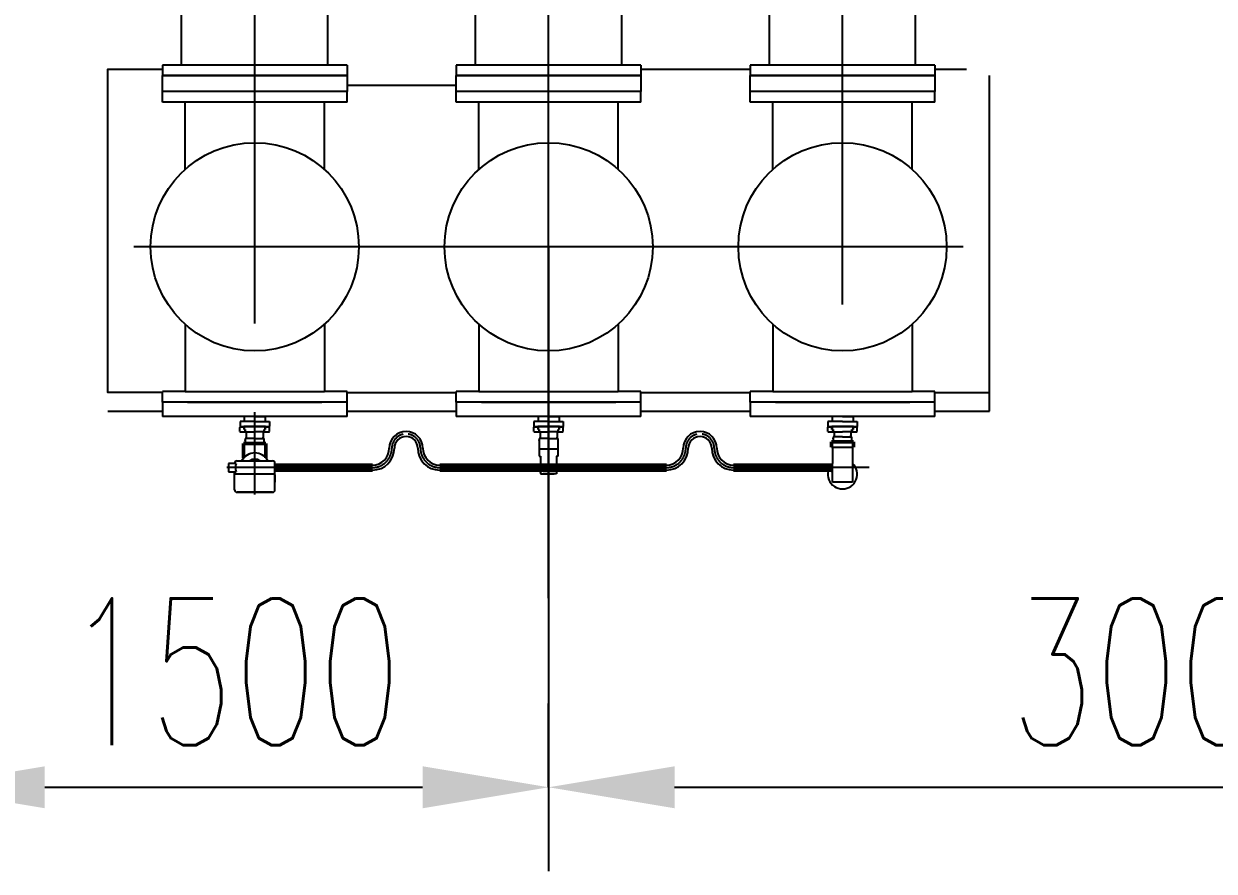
# Model space of a CAD drawing. Extents: x -61205 to 26665, y -81742 to 98141.
# Drawn here: x -24909 to -22074, y 62640 to 64659 of the extents above; entities that cross this region are included whole.
import ezdxf

# ---------------------------------------------------------------- set-up
doc = ezdxf.new("R2010")
doc.units = 0
doc.header["$LTSCALE"] = 1000
doc.header["$MEASUREMENT"] = 0
doc.linetypes.add('CENTER2', pattern=[1.125, 0.75, -0.125, 0.125, -0.125])
doc.linetypes.add('G', pattern=[2, 1.25, -0.25, 0.25, -0.25])
doc.layers.get('0').update_dxf_attribs({"linetype": 'CONTINUOUS'})
doc.layers.get('DEFPOINTS').update_dxf_attribs({"linetype": 'CONTINUOUS'})
for name, color, linetype in [('01', 7, 'CONTINUOUS'), ('05', 4, 'G'), ('08', 1, 'CONTINUOUS'), ('09', 3, 'CONTINUOUS')]:
    doc.layers.add(name, color=color, linetype=linetype)
doc.styles.add('intecad', font='geditxt.shx', dxfattribs={"width": 0.667, "bigfont": 'hzfs_1.shx'})
doc.dimstyles.new('INTE$0', dxfattribs={"dimscale": 100, "dimtxt": 3.5, "dimasz": 3, "dimexe": 2, "dimexo": 0, "dimgap": 1, "dimtad": 1, "dimdsep": 46, "dimtxsty": 'intecad', "dimcen": 0, "dimclrd": 7, "dimclre": 7, "dimclrt": 6, "dimadec": 0, "dimazin": 2, "dimtp": 0.1, "dimtm": 0.1, "dimtfac": 0.71, "dimtix": 1, "dimtmove": 0, "dimatfit": 3, "dimfxl": 1, "dimlwd": -1, "dimlwe": -1, "dimarcsym": 0})

# ---------------------------------------------------------------- blocks, each defined once
blk = doc.blocks.new('户内高位接地开关俯视图')
at = {"layer": '01'}
for p, q in [((-1000, 480), (-1000, 920)), ((-975, 920), (-1000, 920)), ((-975, 480), (-975, 920)), ((-25, 920), (0, 920)), ((-25, 480), (-25, 920)), ((0, 480), (0, 920)), ((-975, 874.2), (-458.9, 874.2)), ((-475, 858), (-475, 863)), ((-475, 863), (-463.9, 863)), ((-325, 858), (-475, 858)), ((-475, 858), (-475, 815)), ((-325, 858), (-475, 858)), ((-325, 863), (-336.1, 863)), ((-325, 863), (-325, 858)), ((-325, 815), (-325, 858)), ((-155.6, 874.2), (-25, 874.2)), ((-475, 815), (-325, 815)), ((-330, 815), (-470, 815)), ((-470, 585), (-470, 815)), ((-330, 780), (-330, 815)), ((-400, 775), (-455, 775)), ((-325.4, 775), (-400, 775)), ((-371.8, 775), (-372, 625)), ((-169, 775), (-325, 775)), ((-229, 775), (-229, 625)), ((-151, 643), (-151, 757)), ((-400, 625), (-455, 625)), ((-325.4, 625), (-400, 625)), ((-325, 625), (-169, 625)), ((-330, 585), (-330, 620)), ((-474.5, 585), (-330, 585)), ((-432.5, 558), (-432.5, 569)), ((-432.5, 569), (-367.5, 569)), ((-367.5, 569), (-367.5, 558)), ((-367.5, 558), (-432.5, 558)), ((-415, 465), (-415, 558)), ((-385, 465), (-385, 558)), ((-975, 525.8), (-424.4, 525.8)), ((-155.6, 525.8), (-25, 525.8)), ((-975, 480), (-1000, 480)), ((-415, 465), (-385, 465)), ((-414, 465), (-386, 465)), ((-414, 428), (-414, 465)), ((-386, 465), (-386, 428)), ((-25, 480), (0, 480)), ((-429.5, 441.5), (-370.5, 441.5)), ((-429.5, 236.5), (-429.5, 441.5)), ((-428.5, 444.5), (-428.5, 441.5)), ((-414, 428), (-386, 428)), ((-371.5, 441.5), (-371.5, 444.5)), ((-370.5, 441.5), (-370.5, 236.5)), ((-414, 261), (-386, 261)), ((-414, 261), (-414, 224)), ((-386, 224), (-386, 261)), ((-429.5, 236.5), (-370.5, 236.5)), ((-428.5, 233.5), (-428.5, 236.5)), ((-371.5, 236.5), (-371.5, 233.5)), ((-975, 220), (-1000, 220)), ((-1000, -220), (-1000, 220)), ((-975, -220), (-975, 220)), ((-415, 224), (-385, 224)), ((-415, 224), (-415, 131)), ((-414, 224), (-386, 224)), ((-385, 224), (-385, 131)), ((-25, 220), (0, 220)), ((-25, -220), (-25, 220)), ((0, -220), (0, 220)), ((-975, 174.2), (-424.4, 174.2)), ((-155.6, 174.2), (-25, 174.2)), ((-470, -115), (-470, 115)), ((-330, 115), (-470, 115)), ((-330, 80), (-330, 115)), ((-400, 75), (-455, 75)), ((-325.4, 75), (-400, 75)), ((-371.8, 75), (-372, -75)), ((-169, 75), (-325, 75)), ((-229, 75), (-229, -75)), ((-151, -57), (-151, 57)), ((-400, -75), (-455, -75)), ((-325.4, -75), (-400, -75)), ((-330, -115), (-330, -80)), ((-325, -75), (-169, -75)), ((-474.5, -115), (-330, -115)), ((-415, -224), (-415, -131)), ((-385, -224), (-385, -131)), ((-975, -174.2), (-424.4, -174.2)), ((-155.6, -174.2), (-25, -174.2)), ((-975, -220), (-1000, -220)), ((-415, -224), (-385, -224)), ((-414, -261), (-414, -224)), ((-414, -224), (-386, -224)), ((-386, -224), (-386, -261)), ((-25, -220), (0, -220)), ((-429.5, -247.5), (-370.5, -247.5)), ((-429.5, -452.5), (-429.5, -247.5)), ((-428.5, -244.5), (-428.5, -247.5)), ((-371.5, -247.5), (-371.5, -244.5)), ((-370.5, -247.5), (-370.5, -452.5)), ((-414, -261), (-386, -261)), ((-429.5, -452.5), (-370.5, -452.5)), ((-428.5, -455.5), (-428.5, -452.5)), ((-414, -439), (-414, -476)), ((-414, -439), (-386, -439)), ((-386, -476), (-386, -439)), ((-371.5, -452.5), (-371.5, -455.5)), ((-1000, -920), (-1000, -480)), ((-975, -480), (-1000, -480)), ((-975, -920), (-975, -480)), ((-415, -476), (-415, -569)), ((-415, -476), (-385, -476)), ((-414, -476), (-386, -476)), ((-385, -476), (-385, -569)), ((-25, -920), (-25, -480)), ((-25, -480), (0, -480)), ((0, -920), (0, -480)), ((-975, -525.8), (-424.4, -525.8)), ((-155.6, -525.8), (-25, -525.8)), ((-330, -585), (-470, -585)), ((-470, -815), (-470, -585)), ((-330, -620), (-330, -585)), ((-400, -625), (-455, -625)), ((-325.4, -625), (-400, -625)), ((-371.8, -625), (-372, -775)), ((-169, -625), (-325, -625)), ((-229, -625), (-229, -775)), ((-151, -757), (-151, -643)), ((-400, -775), (-455, -775)), ((-325.4, -775), (-400, -775)), ((-330, -815), (-330, -780)), ((-325, -775), (-169, -775)), ((-474.5, -815), (-330, -815)), ((-455, -835), (-455, -975)), ((-345, -835), (-345, -975)), ((-975, -874.2), (-455, -874.2)), ((-155.6, -874.2), (-25, -874.2)), ((-975, -920), (-1000, -920)), ((-25, -920), (0, -920)), ((-74.1, -1273), (-580.1, -1273)), ((-556.9, -1273), (-563.9, -1273)), ((-563.9, -1273), (-563.9, -1285)), ((-563.9, -1273), (-563.9, -1285)), ((-480.4, -1273), (-556.9, -1273)), ((-466.5, -1273.1), (-466.5, -1283.1)), ((-332.1, -1273.1), (-332.1, -1283.1)), ((-559.9, -1289), (-450.7, -1289)), ((-466.5, -1283.1), (-455.6, -1283.1)), ((-343, -1283.1), (-332.1, -1283.1))]:
    blk.add_line(p, q, dxfattribs=at)
at = {"layer": '01', "ltscale": 10}
for p, q in [((-353.1, -990), (-447.1, -990)), ((-447.1, -990), (-447.1, -995)), ((-353.1, -990), (-353.1, -995)), ((-580.1, -995), (-580.1, -1273)), ((-74.1, -995), (-580.1, -995)), ((-74.1, -995), (-74.1, -1273)), ((-74.1, -995), (-74.1, -1273))]:
    blk.add_line(p, q, dxfattribs=at)
at = {"layer": '01'}
for points in [[(-325, 585), (-325, 569), (-475, 569), (-475, 585)], [(-368, 451.5), (-368, 444.5), (-432, 444.5), (-432, 451.5)], [(-368, 226.5), (-368, 233.5), (-432, 233.5), (-432, 226.5)], [(-325, 115), (-325, 131), (-475, 131), (-475, 115)], [(-325, -115), (-325, -131), (-475, -131), (-475, -115)], [(-368, -237.5), (-368, -244.5), (-432, -244.5), (-432, -237.5)], [(-368, -462.5), (-368, -455.5), (-432, -455.5), (-432, -462.5)], [(-325, -585), (-325, -569), (-475, -569), (-475, -585)], [(-475, -815), (-325, -815), (-325, -835), (-475, -835)], [(-490, -975), (-310, -975), (-310, -995), (-490, -995)]]:
    blk.add_lwpolyline(points, close=True, dxfattribs=at)
for centre, radius in [((-290, 700), 32.1), ((-290, 700), 22.5), ((-290, 0), 32.1), ((-290, 0), 22.5), ((-290, -700), 32.1), ((-290, -700), 22.5)]:
    blk.add_circle(centre, radius, dxfattribs=at)
for centre, radius, start, end in [((-710, 700), 220, 52.3557, 127.6443), ((-400, 863), 60, 3.5833, 176.4167), ((-290, 700), 220, 244.417, 108.7437), ((-463.9, 867), 4, 270, 356.4167), ((-336.1, 867), 4, 183.5833, 270), ((-290, 700), 220, 147.2362, 212.7638), ((-450.5, 755), 20, 90, 163.8726), ((-325, 780), 5, 180, 270), ((-169, 757), 18, 0, 90), ((-450.5, 645), 20, 196.1274, 270), ((-325, 620), 5, 90, 180), ((-169, 643), 18, 270, 0), ((-290, 700), 220, 216.545, 235.3765), ((-710, 700), 220, 232.3557, 307.6443), ((-710, 0), 220, 52.3557, 127.6443), ((-290, 0), 220, 244.417, 115.583), ((-290, 0), 220, 124.6235, 143.455), ((-290, 0), 220, 147.2362, 212.7638), ((-450.5, 55), 20, 90, 163.8726), ((-325, 80), 5, 180, 270), ((-169, 57), 18, 0, 90), ((-450.5, -55), 20, 196.1274, 270), ((-325, -80), 5, 90, 180), ((-169, -57), 18, 270, 0), ((-290, 0), 220, 216.545, 235.3765), ((-710, 0), 220, 232.3557, 307.6443), ((-710, -700), 220, 52.3557, 127.6443), ((-290, -700), 220, 255.5225, 115.583), ((-290, -700), 220, 124.6235, 143.455), ((-290, -700), 220, 147.2362, 212.7638), ((-325, -620), 5, 180, 270), ((-450.5, -645), 20, 90, 163.8726), ((-169, -643), 18, 0, 90), ((-450.5, -755), 20, 196.1274, 270), ((-169, -757), 18, 270, 0), ((-325, -780), 5, 90, 180), ((-290, -700), 220, 217.8529, 221.4096), ((-710, -700), 220, 232.3557, 307.6443), ((-559.9, -1285), 4, 180, 270), ((-455.6, -1287.1), 4, 26.9444, 90), ((-410.8, -1273.1), 43, 196.4381, 261.6634), ((-400.1, -1258.1), 60, 253.5961, 333.0556), ((-343, -1287.1), 4, 90, 153.0556)]:
    blk.add_arc(centre, radius, start, end, dxfattribs=at)
at = {"layer": '05'}
blk.add_line((-400, 931.4), (-400, -1351.5), dxfattribs=at)
at = {"layer": '05', "linetype": 'CENTER2', "lineweight": -3}
blk.add_line((-400.1, -1006), (-400.1, -980.5), dxfattribs=at)
at = {"layer": 'DEFPOINTS', "linetype": 'ByBlock'}
for p in [(-347, 585), (-347, 585), (-347, -115), (-347, -115), (-347, -815), (-347, -815)]:
    blk.add_point(p, dxfattribs=at)
blk = doc.blocks.new('*D232')
at = {"layer": '09', "color": 7, "transparency": 16777216}
for p, q in [((-23659, 64127.7), (-23659, 62639.8)), ((-20659, 64127.7), (-20659, 62639.8)), ((-23359, 62839.8), (-20959, 62839.8))]:
    blk.add_line(p, q, dxfattribs=at)
for points in [[(-23359, 62889.8), (-23359, 62789.8), (-23659, 62839.8)], [(-20959, 62889.8), (-20959, 62789.8), (-20659, 62839.8)]]:
    blk.add_solid(points, dxfattribs=at)
at = {"layer": 'DEFPOINTS', "color": 0, "transparency": 16777216}
for p in [(-23659, 64127.7, 0), (-20659, 64127.7, 0), (-20659, 62839.8)]:
    blk.add_point(p, dxfattribs=at)
at = {"layer": '09', "color": 6, "transparency": 16777216, "insert": (-22159, 63114.8), "char_height": 350, "attachment_point": 5, "style": 'intecad'}
blk.add_mtext('3000', dxfattribs=at)
blk = doc.blocks.new('*D302')
at = {"layer": '09', "color": 7, "transparency": 16777216}
for p, q in [((-25159, 62839.8), (-25159, 63039.8)), ((-23659, 62839.8), (-23659, 63039.8)), ((-24859, 62839.8), (-23959, 62839.8))]:
    blk.add_line(p, q, dxfattribs=at)
for points in [[(-24859, 62889.8), (-24859, 62789.8), (-25159, 62839.8)], [(-23959, 62889.8), (-23959, 62789.8), (-23659, 62839.8)]]:
    blk.add_solid(points, dxfattribs=at)
at = {"layer": 'DEFPOINTS', "color": 0, "transparency": 16777216}
for p in [(-25159, 62839.8, 0), (-23659, 62839.8, 0), (-23659, 62839.8)]:
    blk.add_point(p, dxfattribs=at)
at = {"layer": '09', "color": 6, "transparency": 16777216, "insert": (-24409, 63114.8), "char_height": 350, "attachment_point": 5, "style": 'intecad'}
blk.add_mtext('1500', dxfattribs=at)

msp = doc.modelspace()

# ---------------------------------------------------------------- hatches: boundary and pattern name
for points in [[(-23681.612, 63607.942), (-23677.954, 63611.6), (-23677.954, 63590.387), (-23681.612, 63595.442)], [(-23636.296, 63607.942), (-23639.954, 63611.6), (-23639.954, 63590.387), (-23636.296, 63595.442)], [(-22986.77, 63607.942), (-22983.112, 63611.6), (-22983.112, 63590.387), (-22986.77, 63595.442)]]:
    msp.add_hatch(color=256).paths.add_polyline_path(points)

# ---------------------------------------------------------------- linework, layer by layer
for p, q in [((-23677.954, 63611.6, 0.014), (-23681.612, 63607.942, 0.014)), ((-23681.612, 63607.942, 0.014), (-23681.612, 63595.442, 0.014)), ((-23681.612, 63595.442, 0.014), (-23677.954, 63590.387, 0.014)), ((-23639.954, 63611.6, 0.014), (-23636.296, 63607.942, 0.014)), ((-23636.296, 63595.442, 0.014), (-23639.954, 63590.387, 0.014)), ((-23636.296, 63607.942, 0.014), (-23636.296, 63595.442, 0.014)), ((-22983.112, 63611.6, 0.014), (-22986.77, 63607.942, 0.014)), ((-22986.77, 63607.942, 0.014), (-22986.77, 63595.442, 0.014)), ((-22986.77, 63595.442, 0.014), (-22983.112, 63590.387, 0.014))]:
    msp.add_line(p, q)
at = {"color": 0, "linetype": 'ByBlock'}
for p in [(-24383.954, 63699.665, 0.014), (-24333.954, 63699.665, 0.014), (-23683.954, 63699.665, 0.014), (-23633.954, 63699.665, 0.014), (-22983.954, 63699.665, 0.014), (-22933.954, 63699.665, 0.014), (-24381.454, 63667.11, 0.014), (-24338.954, 63673.59, 0.014), (-24338.954, 63673.282, 0.014), (-23681.454, 63667.11, 0.014), (-23638.954, 63673.59, 0.014), (-23638.954, 63673.282, 0.014), (-22981.454, 63671.11, 0.014), (-22938.954, 63677.59, 0.014), (-22938.954, 63677.282, 0.014)]:
    msp.add_point(p, dxfattribs=at)
at = {"layer": '01'}
for p, q in [((-24138.954, 64560.665, 0.014), (-24578.954, 64560.665, 0.014)), ((-24578.954, 64560.665, 0.014), (-24578.954, 64535.665, 0.014)), ((-24138.954, 64560.665, 0.014), (-24138.954, 64535.665, 0.014)), ((-23438.954, 64560.665, 0.014), (-23878.954, 64560.665, 0.014)), ((-23878.954, 64560.665, 0.014), (-23878.954, 64535.665, 0.014)), ((-23438.954, 64560.665, 0.014), (-23438.954, 64535.665, 0.014)), ((-22738.954, 64560.665, 0.014), (-23178.954, 64560.665, 0.014)), ((-23178.954, 64560.665, 0.014), (-23178.954, 64535.665, 0.014)), ((-22738.954, 64560.665, 0.014), (-22738.954, 64535.665, 0.014)), ((-24578.954, 64535.665, 0.014), (-24138.954, 64535.665, 0.014)), ((-24138.954, 64535.665, 0.014), (-24578.954, 64535.665, 0.014)), ((-24578.954, 64497.665, 0.014), (-24578.954, 64535.665, 0.014)), ((-24138.954, 64535.665, 0.014), (-24138.954, 64497.665, 0.014)), ((-23878.954, 64535.665, 0.014), (-23438.954, 64535.665, 0.014)), ((-23438.954, 64535.665, 0.014), (-23878.954, 64535.665, 0.014)), ((-23878.954, 64497.665, 0.014), (-23878.954, 64535.665, 0.014)), ((-23438.954, 64535.665, 0.014), (-23438.954, 64497.665, 0.014)), ((-23178.954, 64535.665, 0.014), (-22738.954, 64535.665, 0.014)), ((-22738.954, 64535.665, 0.014), (-23178.954, 64535.665, 0.014)), ((-23178.954, 64497.665, 0.014), (-23178.954, 64535.665, 0.014)), ((-22738.954, 64535.665, 0.014), (-22738.954, 64497.665, 0.014)), ((-22608.954, 63735.665, 0.014), (-22608.954, 64535.615, 0.014)), ((-24138.954, 64497.665, 0.014), (-24578.954, 64497.665, 0.014)), ((-24578.954, 64472.665, 0.014), (-24578.954, 64497.665, 0.014)), ((-24138.954, 64472.665, 0.014), (-24138.954, 64497.665, 0.014)), ((-23438.954, 64497.665, 0.014), (-23878.954, 64497.665, 0.014)), ((-23878.954, 64472.665, 0.014), (-23878.954, 64497.665, 0.014)), ((-23438.954, 64472.665, 0.014), (-23438.954, 64497.665, 0.014)), ((-22738.954, 64497.665, 0.014), (-23178.954, 64497.665, 0.014)), ((-23178.954, 64472.665, 0.014), (-23178.954, 64497.665, 0.014)), ((-22738.954, 64472.665, 0.014), (-22738.954, 64497.665, 0.014)), ((-24138.954, 64472.665, 0.014), (-24578.954, 64472.665, 0.014)), ((-24524.954, 64311.915, 0.014), (-24524.954, 64472.665, 0.014)), ((-24192.954, 64311.915, 0.014), (-24192.954, 64472.665, 0.014)), ((-23438.954, 64472.665, 0.014), (-23878.954, 64472.665, 0.014)), ((-23824.954, 64311.915, 0.014), (-23824.954, 64472.665, 0.014)), ((-23492.954, 64311.915, 0.014), (-23492.954, 64472.665, 0.014)), ((-22738.954, 64472.665, 0.014), (-23178.954, 64472.665, 0.014)), ((-23124.954, 64311.915, 0.014), (-23124.954, 64472.665, 0.014)), ((-22792.954, 64311.915, 0.014), (-22792.954, 64472.665, 0.014)), ((-24524.954, 63943.415, 0.014), (-24524.954, 63782.665, 0.014)), ((-24192.954, 63943.415, 0.014), (-24192.954, 63782.665, 0.014)), ((-23824.954, 63943.415, 0.014), (-23824.954, 63782.665, 0.014)), ((-23492.954, 63943.415, 0.014), (-23492.954, 63782.665, 0.014)), ((-23124.954, 63943.415, 0.014), (-23124.954, 63782.665, 0.014)), ((-22792.954, 63943.415, 0.014), (-22792.954, 63782.665, 0.014)), ((-24578.954, 63757.665, 0.014), (-24578.954, 63782.665, 0.014)), ((-24524.954, 63782.665, 0.014), (-24578.954, 63782.665, 0.014)), ((-24524.954, 63782.665, 0.014), (-24192.954, 63782.665, 0.014)), ((-24138.954, 63782.665, 0.014), (-24192.954, 63782.665, 0.014)), ((-24138.954, 63757.665, 0.014), (-24138.954, 63782.665, 0.014)), ((-24138.954, 63780.665, 0.014), (-23878.954, 63780.665, 0.014)), ((-23824.954, 63782.665, 0.014), (-23878.954, 63782.665, 0.014)), ((-23878.954, 63757.665, 0.014), (-23878.954, 63782.665, 0.014)), ((-23824.954, 63782.665, 0.014), (-23492.954, 63782.665, 0.014)), ((-23438.954, 63782.665, 0.014), (-23492.954, 63782.665, 0.014)), ((-23438.954, 63757.665, 0.014), (-23438.954, 63782.665, 0.014)), ((-23438.954, 63780.665, 0.014), (-23178.418, 63780.665, 0.014)), ((-23124.954, 63782.665, 0.014), (-23178.954, 63782.665, 0.014)), ((-23178.954, 63757.665, 0.014), (-23178.954, 63782.665, 0.014)), ((-23124.954, 63782.665, 0.014), (-22792.954, 63782.665, 0.014)), ((-22738.954, 63782.665, 0.014), (-22792.954, 63782.665, 0.014)), ((-22738.954, 63757.665, 0.014), (-22738.954, 63782.665, 0.014)), ((-22738.954, 63780.665, 0.014), (-22608.954, 63780.665, 0.014)), ((-24138.954, 63757.665, 0.014), (-24578.954, 63757.665, 0.014)), ((-24138.954, 63757.665, 0.014), (-24578.954, 63757.665, 0.014)), ((-24578.954, 63757.665, 0.014), (-24578.954, 63723.665, 0.014)), ((-24518.954, 63757.665, 0.014), (-24578.954, 63757.665, 0.014)), ((-24518.954, 63757.665, 0.014), (-24198.954, 63757.665, 0.014)), ((-24138.954, 63757.665, 0.014), (-24198.954, 63757.665, 0.014)), ((-24138.954, 63723.665, 0.014), (-24138.954, 63757.665, 0.014)), ((-23438.954, 63757.665, 0.014), (-23878.954, 63757.665, 0.014)), ((-23438.954, 63757.665, 0.014), (-23878.954, 63757.665, 0.014)), ((-23818.954, 63757.665, 0.014), (-23878.954, 63757.665, 0.014)), ((-23878.954, 63757.665, 0.014), (-23878.954, 63723.665, 0.014)), ((-23818.954, 63757.665, 0.014), (-23498.954, 63757.665, 0.014)), ((-23438.954, 63757.665, 0.014), (-23498.954, 63757.665, 0.014)), ((-23438.954, 63723.665, 0.014), (-23438.954, 63757.665, 0.014)), ((-22738.954, 63757.665, 0.014), (-23178.954, 63757.665, 0.014)), ((-22738.954, 63757.665, 0.014), (-23178.954, 63757.665, 0.014)), ((-23118.954, 63757.665, 0.014), (-23178.954, 63757.665, 0.014)), ((-23178.954, 63757.665, 0.014), (-23178.954, 63723.665, 0.014)), ((-23118.954, 63757.665, 0.014), (-22798.954, 63757.665, 0.014)), ((-22738.954, 63757.665, 0.014), (-22798.954, 63757.665, 0.014)), ((-22738.954, 63723.665, 0.014), (-22738.954, 63757.665, 0.014)), ((-24708.954, 63735.665, 0.014), (-24578.954, 63735.665, 0.014)), ((-24170.837, 63723.665, 0.014), (-24578.954, 63723.665, 0.014)), ((-24358.954, 63711.665, 0.014), (-24393.954, 63711.665, 0.014)), ((-24393.954, 63711.665, 0.014), (-24393.954, 63699.665, 0.014)), ((-24383.954, 63723.665, 0.014), (-24383.954, 63711.665, 0.014)), ((-24358.954, 63723.665, 0.014), (-24383.954, 63723.665, 0.014)), ((-24358.954, 63723.665, 0.014), (-24333.954, 63723.665, 0.014)), ((-24358.954, 63711.665, 0.014), (-24323.954, 63711.665, 0.014)), ((-24333.954, 63723.665, 0.014), (-24333.954, 63711.665, 0.014)), ((-24323.954, 63711.665, 0.014), (-24323.954, 63699.665, 0.014)), ((-24138.954, 63723.665, 0.014), (-24170.837, 63723.665, 0.014)), ((-24138.954, 63735.665, 0.014), (-23878.954, 63735.665, 0.014)), ((-23470.837, 63723.665, 0.014), (-23878.954, 63723.665, 0.014)), ((-23658.954, 63711.665, 0.014), (-23693.954, 63711.665, 0.014)), ((-23693.954, 63711.665, 0.014), (-23693.954, 63699.665, 0.014)), ((-23658.954, 63723.665, 0.014), (-23683.954, 63723.665, 0.014)), ((-23683.954, 63723.665, 0.014), (-23683.954, 63711.665, 0.014)), ((-23658.954, 63723.665, 0.014), (-23633.954, 63723.665, 0.014)), ((-23658.954, 63711.665, 0.014), (-23623.954, 63711.665, 0.014)), ((-23633.954, 63723.665, 0.014), (-23633.954, 63711.665, 0.014)), ((-23623.954, 63711.665, 0.014), (-23623.954, 63699.665, 0.014)), ((-23438.954, 63723.665, 0.014), (-23470.837, 63723.665, 0.014)), ((-23438.954, 63735.665, 0.014), (-23178.954, 63735.665, 0.014)), ((-22770.837, 63723.665, 0.014), (-23178.954, 63723.665, 0.014)), ((-22958.954, 63711.665, 0.014), (-22993.954, 63711.665, 0.014)), ((-22993.954, 63711.665, 0.014), (-22993.954, 63699.665, 0.014)), ((-22958.954, 63723.665, 0.014), (-22983.954, 63723.665, 0.014)), ((-22983.954, 63723.665, 0.014), (-22983.954, 63711.665, 0.014)), ((-22958.954, 63723.665, 0.014), (-22933.954, 63723.665, 0.014)), ((-22958.954, 63711.665, 0.014), (-22923.954, 63711.665, 0.014)), ((-22933.954, 63723.665, 0.014), (-22933.954, 63711.665, 0.014)), ((-22923.954, 63711.665, 0.014), (-22923.954, 63699.665, 0.014)), ((-22738.954, 63723.665, 0.014), (-22770.837, 63723.665, 0.014)), ((-22738.954, 63735.665, 0.014), (-22608.954, 63735.665, 0.014)), ((-24394.083, 63697.432, 0.014), (-24393.083, 63698.432, 0.014)), ((-24394.083, 63687.432, 0.014), (-24394.083, 63697.432, 0.014)), ((-24394.083, 63687.432, 0.014), (-24393.083, 63686.432, 0.014)), ((-24393.954, 63699.665, 0.014), (-24358.954, 63699.665, 0.014)), ((-24393.083, 63698.432, 0.014), (-24384.083, 63698.432, 0.014)), ((-24393.083, 63686.432, 0.014), (-24381.583, 63686.432, 0.014)), ((-24384.083, 63692.665, 0.014), (-24384.083, 63698.432, 0.014)), ((-24384.083, 63692.665, 0.014), (-24381.454, 63692.665, 0.014)), ((-24383.954, 63699.665, 0.014), (-24383.954, 63692.665, 0.014)), ((-24333.954, 63699.665, 0.014), (-24383.954, 63699.665, 0.014)), ((-24381.583, 63686.432, 0.014), (-24381.583, 63692.665, 0.014)), ((-24381.454, 63692.665, 0.014), (-24381.454, 63686.665, 0.014)), ((-24381.454, 63686.665, 0.014), (-24358.955, 63686.665, 0.014)), ((-24378.954, 63686.665, 0.014), (-24378.954, 63670.665, 0.014)), ((-24336.454, 63686.665, 0.014), (-24358.955, 63686.665, 0.014)), ((-24358.954, 63699.665, 0.014), (-24323.954, 63699.665, 0.014)), ((-24338.954, 63686.665, 0.014), (-24338.954, 63670.665, 0.014)), ((-24336.454, 63686.432, 0.014), (-24336.454, 63692.665, 0.014)), ((-24336.454, 63692.665, 0.014), (-24333.73, 63692.665, 0.014)), ((-24336.454, 63686.432, 0.014), (-24325.083, 63686.432, 0.014)), ((-24336.173, 63692.665, 0.014), (-24336.173, 63686.432, 0.014)), ((-24333.954, 63692.665, 0.014), (-24333.954, 63699.665, 0.014)), ((-24333.954, 63698.432, 0.014), (-24325.083, 63698.432, 0.014)), ((-24333.73, 63698.432, 0.014), (-24333.73, 63692.665, 0.014)), ((-24325.083, 63698.432, 0.014), (-24324.083, 63697.432, 0.014)), ((-24325.083, 63686.432, 0.014), (-24324.083, 63687.432, 0.014)), ((-24324.083, 63687.432, 0.014), (-24324.083, 63697.432, 0.014)), ((-23694.083, 63697.432, 0.014), (-23693.083, 63698.432, 0.014)), ((-23694.083, 63687.432, 0.014), (-23694.083, 63697.432, 0.014)), ((-23694.083, 63687.432, 0.014), (-23693.083, 63686.432, 0.014)), ((-23693.954, 63699.665, 0.014), (-23658.954, 63699.665, 0.014)), ((-23693.083, 63698.432, 0.014), (-23684.083, 63698.432, 0.014)), ((-23693.083, 63686.432, 0.014), (-23681.583, 63686.432, 0.014)), ((-23684.083, 63692.665, 0.014), (-23684.083, 63698.432, 0.014)), ((-23684.083, 63692.665, 0.014), (-23681.454, 63692.665, 0.014)), ((-23633.954, 63699.665, 0.014), (-23683.954, 63699.665, 0.014)), ((-23683.954, 63699.665, 0.014), (-23683.954, 63692.665, 0.014)), ((-23681.583, 63686.432, 0.014), (-23681.583, 63692.665, 0.014)), ((-23681.454, 63692.665, 0.014), (-23681.454, 63686.665, 0.014)), ((-23681.454, 63686.665, 0.014), (-23658.955, 63686.665, 0.014)), ((-23678.954, 63686.665, 0.014), (-23678.954, 63670.665, 0.014)), ((-23636.454, 63686.665, 0.014), (-23658.955, 63686.665, 0.014)), ((-23658.954, 63699.665, 0.014), (-23623.954, 63699.665, 0.014)), ((-23638.954, 63686.665, 0.014), (-23638.954, 63670.665, 0.014)), ((-23636.454, 63692.665, 0.014), (-23633.73, 63692.665, 0.014)), ((-23636.454, 63686.432, 0.014), (-23636.454, 63692.665, 0.014)), ((-23636.454, 63686.432, 0.014), (-23625.083, 63686.432, 0.014)), ((-23636.173, 63692.665, 0.014), (-23636.173, 63686.432, 0.014)), ((-23633.954, 63692.665, 0.014), (-23633.954, 63699.665, 0.014)), ((-23633.954, 63698.432, 0.014), (-23625.083, 63698.432, 0.014)), ((-23633.73, 63698.432, 0.014), (-23633.73, 63692.665, 0.014)), ((-23625.083, 63698.432, 0.014), (-23624.083, 63697.432, 0.014)), ((-23625.083, 63686.432, 0.014), (-23624.083, 63687.432, 0.014)), ((-23624.083, 63687.432, 0.014), (-23624.083, 63697.432, 0.014)), ((-22994.083, 63697.432, 0.014), (-22993.083, 63698.432, 0.014)), ((-22994.083, 63687.432, 0.014), (-22994.083, 63697.432, 0.014)), ((-22994.083, 63687.432, 0.014), (-22993.083, 63686.432, 0.014)), ((-22993.954, 63699.665, 0.014), (-22958.954, 63699.665, 0.014)), ((-22993.083, 63698.432, 0.014), (-22984.083, 63698.432, 0.014)), ((-22993.083, 63686.432, 0.014), (-22981.583, 63686.432, 0.014)), ((-22984.083, 63692.665, 0.014), (-22984.083, 63698.432, 0.014)), ((-22984.083, 63692.665, 0.014), (-22981.454, 63692.665, 0.014)), ((-22983.954, 63699.665, 0.014), (-22983.954, 63692.665, 0.014)), ((-22933.954, 63699.665, 0.014), (-22983.954, 63699.665, 0.014)), ((-22981.583, 63686.432, 0.014), (-22981.583, 63692.665, 0.014)), ((-22981.454, 63692.665, 0.014), (-22981.454, 63686.665, 0.014)), ((-22981.454, 63686.665, 0.014), (-22958.955, 63686.665, 0.014)), ((-22978.954, 63686.665, 0.014), (-22978.954, 63674.665, 0.014)), ((-22936.454, 63686.665, 0.014), (-22958.955, 63686.665, 0.014)), ((-22958.954, 63699.665, 0.014), (-22923.954, 63699.665, 0.014)), ((-22938.954, 63686.665, 0.014), (-22938.954, 63674.665, 0.014)), ((-22936.454, 63686.432, 0.014), (-22936.454, 63692.665, 0.014)), ((-22936.454, 63692.665, 0.014), (-22933.73, 63692.665, 0.014)), ((-22936.454, 63686.432, 0.014), (-22925.083, 63686.432, 0.014)), ((-22936.173, 63692.665, 0.014), (-22936.173, 63686.432, 0.014)), ((-22933.954, 63692.665, 0.014), (-22933.954, 63699.665, 0.014)), ((-22933.954, 63698.432, 0.014), (-22925.083, 63698.432, 0.014)), ((-22933.73, 63698.432, 0.014), (-22933.73, 63692.665, 0.014)), ((-22925.083, 63698.432, 0.014), (-22924.083, 63697.432, 0.014)), ((-22925.083, 63686.432, 0.014), (-22924.083, 63687.432, 0.014)), ((-22924.083, 63687.432, 0.014), (-22924.083, 63697.432, 0.014)), ((-24381.454, 63670.665, 0.014), (-24381.454, 63658.665, 0.014)), ((-24358.955, 63670.665, 0.014), (-24381.454, 63670.665, 0.014)), ((-24381.454, 63658.665, 0.014), (-24336.454, 63658.665, 0.014)), ((-24358.955, 63670.665, 0.014), (-24336.454, 63670.665, 0.014)), ((-24336.454, 63666.051, 0.014), (-24336.454, 63670.665, 0.014)), ((-24336.454, 63658.665, 0.014), (-24336.454, 63670.665, 0.014)), ((-23681.454, 63670.665, 0.014), (-23681.454, 63646.442, 0.014)), ((-23658.955, 63670.665, 0.014), (-23681.454, 63670.665, 0.014)), ((-23658.955, 63670.665, 0.014), (-23636.454, 63670.665, 0.014)), ((-23636.454, 63646.442, 0.014), (-23636.454, 63670.665, 0.014)), ((-23636.454, 63666.051, 0.014), (-23636.454, 63670.665, 0.014)), ((-22958.955, 63674.665, 0.014), (-22981.454, 63674.665, 0.014)), ((-22981.454, 63674.665, 0.014), (-22981.454, 63662.665, 0.014)), ((-22981.454, 63662.665, 0.014), (-22936.454, 63662.665, 0.014)), ((-22958.955, 63674.665, 0.014), (-22936.454, 63674.665, 0.014)), ((-22936.454, 63662.665, 0.014), (-22936.454, 63674.665, 0.014)), ((-22936.454, 63670.051, 0.014), (-22936.454, 63674.665, 0.014)), ((-23681.454, 63646.442, 0.014), (-23636.454, 63646.442, 0.014)), ((-23681.454, 63646.442, 0.014), (-23681.454, 63628.442, 0.014)), ((-23681.454, 63646.442, 0.014), (-23636.454, 63646.442, 0.014)), ((-23681.454, 63646.442, 0.014), (-23636.454, 63646.442, 0.014)), ((-23681.454, 63628.442, 0.014), (-23677.954, 63628.442, 0.014)), ((-23677.954, 63628.442, 0.014), (-23677.954, 63586.442, 0.014)), ((-23639.954, 63628.442, 0.014), (-23639.954, 63586.442, 0.014)), ((-23636.363, 63628.442, 0.014), (-23639.954, 63628.442, 0.014)), ((-23636.454, 63628.442, 0.014), (-23636.454, 63646.442, 0.014)), ((-22985.454, 63650.442, 0.014), (-22932.454, 63650.442, 0.014)), ((-22983.107, 63650.442, 0.014), (-22983.107, 63610.99, 0.014)), ((-22935.103, 63650.442, 0.014), (-22935.103, 63566.445, 0.014)), ((-24402.765, 63611.631, 0.014), (-24421.23, 63611.631, 0.014)), ((-24421.23, 63611.631, 0.014), (-24421.23, 63591.631, 0.014)), ((-24406.954, 63611.631, 0.014), (-24406.954, 63611.631, 0.014)), ((-24400.954, 63617.631, 0.014), (-24316.954, 63617.631, 0.014)), ((-24310.954, 63611.631, 0.014), (-24310.954, 63611.631, 0.014)), ((-24310.954, 63548.631, 0.014), (-24310.954, 63611.631, 0.014)), ((-22983.103, 63566.445, 0.014), (-22983.107, 63610.99, 0.014)), ((-24406.954, 63548.631, 0.014), (-24406.954, 63591.631, 0.014)), ((-24310.954, 63585.631, 0.014), (-24406.954, 63585.631, 0.014)), ((-24310.954, 63584.631, 0.014), (-24310.954, 63576.631, 0.014)), ((-24310.954, 63576.631, 0.014), (-24310.954, 63566.631, 0.014)), ((-22935.103, 63566.445, 0.014), (-22983.103, 63566.445, 0.014)), ((-24400.954, 63542.631, 0.014), (-24316.954, 63542.631, 0.014)), ((-24316.954, 63542.631, 0.014), (-24400.954, 63542.631, 0.014))]:
    msp.add_line(p, q, dxfattribs=at)
at = {"layer": '01', "lineweight": 50, "ltscale": 0.5}
for p, q in [((-24332.454, 63658.665, 0.014), (-24385.454, 63658.665, 0.014)), ((-24385.454, 63624.494, 0.014), (-24385.454, 63658.665, 0.014)), ((-24332.454, 63658.665, 0.014), (-24332.454, 63624.494, 0.014)), ((-22985.454, 63650.442, 0.014), (-22985.454, 63662.665, 0.014)), ((-22932.454, 63662.665, 0.014), (-22985.454, 63662.665, 0.014)), ((-22932.454, 63662.665, 0.014), (-22932.454, 63650.156, 0.014)), ((-24310.954, 63607.661, 0.014), (-24078.394, 63607.661, 0.014)), ((-24310.954, 63595.661, 0.014), (-24078.394, 63595.661, 0.014)), ((-23918.394, 63607.661, 0.014), (-23378.394, 63607.661, 0.014)), ((-23918.394, 63595.661, 0.014), (-23378.394, 63595.661, 0.014)), ((-23218.394, 63607.661, 0.014), (-22983.107, 63607.661, 0.014)), ((-23218.394, 63595.661, 0.014), (-22983.106, 63595.661, 0.014))]:
    msp.add_line(p, q, dxfattribs=at)
at = {"layer": '01', "ltscale": 8}
for p, q in [((-24038.394, 63647.661, 0.014), (-24038.394, 63647.661, 0.014)), ((-23958.394, 63647.661, 0.014), (-23958.394, 63647.661, 0.014)), ((-23338.394, 63647.661, 0.014), (-23338.394, 63647.661, 0.014)), ((-23258.394, 63647.661, 0.014), (-23258.394, 63647.661, 0.014))]:
    msp.add_line(p, q, dxfattribs=at)
at = {"layer": '01', "ltscale": 2}
for p, q in [((-24421.23, 63591.631, 0.014), (-24402.765, 63591.631, 0.014)), ((-23677.954, 63586.442, 0.014), (-23645.954, 63586.442, 0.014)), ((-23639.954, 63586.442, 0.014), (-23671.954, 63586.442, 0.014))]:
    msp.add_line(p, q, dxfattribs=at)
at = {"layer": '01'}
for points, elevation in [([(-24578.954, 63780.665), (-24708.954, 63780.665), (-24708.954, 64550.665), (-24578.954, 64550.665)], 0.014), ([(-23438.954, 64550.665), (-23178.954, 64550.665)], 0.014), ([(-22738.954, 64550.665), (-22663.954, 64550.665)], 0.003), ([(-24138.954, 64512.665), (-23878.954, 64512.665)], 0.014)]:
    msp.add_lwpolyline(points, dxfattribs=dict(at, elevation=elevation))
for centre in [(-24358.954, 64127.665, -0.001), (-23658.954, 64127.665, -0.001), (-22958.954, 64127.665, -0.001)]:
    msp.add_circle(centre, 248, dxfattribs=at)
for centre, radius, start, end in [((-23998.394, 63647.661, 0.014), 40, 0, 180), ((-23298.394, 63647.661, 0.014), 40, 0, 180), ((-23998.394, 63647.661, 0.014), 28, 0, 180), ((-23298.394, 63647.661, 0.014), 28, 0, 180), ((-24358.954, 63601.631, 0.014), 35, 27.202894, 152.797106), ((-24078.394, 63647.661, 0.014), 40, 270, 0), ((-24078.394, 63647.661, 0.014), 52, 270, 0), ((-23378.394, 63647.661, 0.014), 40, 270, 0), ((-23378.394, 63647.661, 0.014), 52, 270, 0), ((-24400.954, 63611.631, 0.014), 6, 90, 180), ((-24382.339, 63601.631, 0.014), 22.743, 153.915019, 206.084981), ((-24358.954, 63601.631, 0.014), 20, 53.130102, 126.869898), ((-24316.954, 63611.631, 0.014), 6, 0, 90), ((-22958.954, 63585.659, 0.014), 35, 133.636683, 47.042544), ((-24400.954, 63548.631, 0.014), 6, 180, 270), ((-24316.954, 63548.631, 0.014), 6, 270, 0)]:
    msp.add_arc(centre, radius, start, end, dxfattribs=at)
at = {"layer": '01', "ltscale": 2}
for centre, radius in [((-23918.394, 63647.661, 0.014), 52), ((-23918.394, 63647.661, 0.014), 40), ((-23218.394, 63647.661, 0.014), 52), ((-23218.394, 63647.661, 0.014), 40)]:
    msp.add_arc(centre, radius, 180, 270, dxfattribs=at)
at = {"layer": '05', "ltscale": 500}
for p, q in [((-23658.954, 63693.591, -0.001), (-23658.954, 69488.322, -0.001)), ((-24358.954, 63945.112, -0.001), (-24358.954, 69294.477, -0.001)), ((-22958.954, 63990.496, -0.001), (-22958.954, 69259.222, -0.001)), ((-22671.284, 64127.665, -0.001), (-24646.624, 64127.665, -0.001))]:
    msp.add_line(p, q, dxfattribs=at)
at = {"layer": '05'}
msp.add_line((-23658.954, 63646.442, -0.001), (-23658.954, 69180.699, -0.001), dxfattribs=at)
at = {"layer": '05', "ltscale": 0.5}
for p, q in [((-24358.954, 63537.129, 0.014), (-24358.954, 63733.611, 0.014)), ((-24078.394, 63601.661, 0.014), (-24425.54, 63601.661, 0.014)), ((-23378.394, 63601.661, 0.014), (-23918.394, 63601.661, 0.014)), ((-22895.203, 63601.661, 0.014), (-23218.394, 63601.661, 0.014))]:
    msp.add_line(p, q, dxfattribs=at)
at = {"layer": '05', "ltscale": 5}
msp.add_line((-23658.954, 63584.446, 0.014), (-23658.954, 63732.87, 0.014), dxfattribs=at)
at = {"layer": '05'}
for centre, start, end in [((-23998.394, 63647.661, 0.014), 102.496869, 180), ((-23998.394, 63647.661, 0.014), 0, 81.269492), ((-23298.394, 63647.661, 0.014), 102.496869, 180), ((-23298.394, 63647.661, 0.014), 0, 81.269492)]:
    msp.add_arc(centre, 34, start, end, dxfattribs=at)
at = {"layer": '05', "ltscale": 8}
for centre, start, end in [((-24078.394, 63647.661, 0.014), 270, 0), ((-23918.394, 63647.661, 0.014), 180, 270), ((-23378.394, 63647.661, 0.014), 270, 0), ((-23218.394, 63647.661, 0.014), 180, 270)]:
    msp.add_arc(centre, 46, start, end, dxfattribs=at)
at = {"layer": '08', "color": 7}
msp.add_line((-23658.954, 63290.509, -0.001), (-23658.954, 63584.446, 0.014), dxfattribs=at)

# ---------------------------------------------------------------- block references
at = {"layer": '01', "rotation": 90}
msp.add_blockref('户内高位接地开关俯视图', (-23658.954, 65535.665, -0.001), dxfattribs=at)

# ---------------------------------------------------------------- dimensions: what is measured, and where the dimension line sits
at = {"layer": '09'}
for base, p1, p2, picture, middle in [((-20658.954, 62839.822, -0.001), (-23658.954, 64127.665, -0.001), (-20658.954, 64127.665, -0.001), '*D232', (-22158.954, 63114.822, -0.001)), ((-23658.954, 62839.822), (-25158.954, 62839.822, -0.001), (-23658.954, 62839.822, -0.001), '*D302', (-24408.954, 63114.822))]:
    dim = msp.add_linear_dim(base=base, p1=p1, p2=p2, dimstyle='INTE$0', override={"dimtmove": 1}, dxfattribs=at)
    dim.commit()
    dim.dimension.update_dxf_attribs({"geometry": picture, "text_midpoint": middle})

doc.saveas('drawing.dxf')
